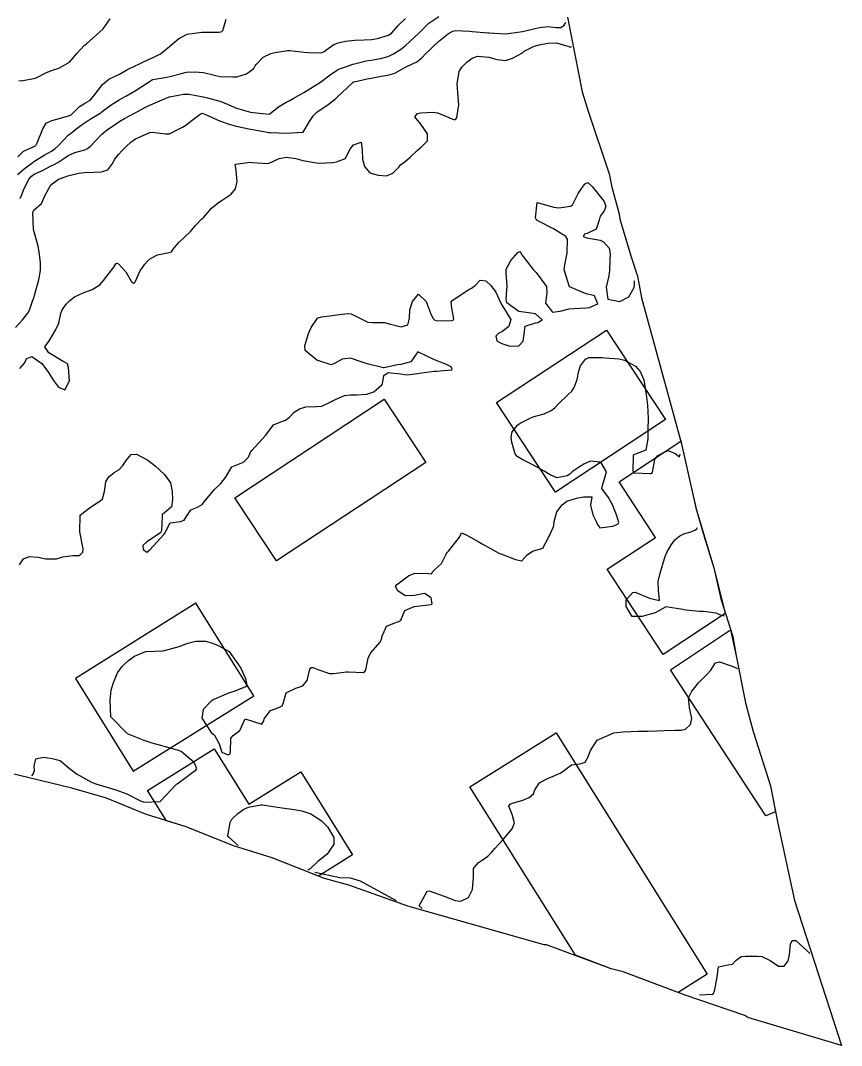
# Model space of a CAD drawing. Header units: metres. Extents: x 318500 to 325275, y 7408834 to 7428799.
# Drawn here: x 322379 to 322476.9, y 7417179.1 to 7417301.3 of the extents above; entities that cross this region are included whole.
import ezdxf

# ---------------------------------------------------------------- set-up
doc = ezdxf.new("R2010")
doc.units = ezdxf.units.M
doc.header["$MEASUREMENT"] = 0
for name, color, linetype in [('Area', 45, 'Continuous'), ('Curvas de Nivel 1m', 11, 'Continuous'), ('Curvas de Nivel 5m', 15, 'Continuous'), ('Edificações', 30, 'Continuous')]:
    doc.layers.add(name, color=color, linetype=linetype)

msp = doc.modelspace()

# ---------------------------------------------------------------- linework, layer by layer
at = {"layer": 'Area'}
msp.add_lwpolyline([(322444.19, 7417301.75), (322445.96, 7417292.85), (322446.7, 7417290.42), (322449.17, 7417283.06), (322449.49, 7417281.47), (322450.17, 7417279), (322450.32, 7417278.42), (322450.49, 7417277.54), (322451.77, 7417273.29), (322452.54, 7417270.87), (322453.04, 7417268.27), (322457.81, 7417250.88), (322459.2, 7417244.66), (322459.51, 7417243.24), (322460.59, 7417239.53), (322460.68, 7417239.17), (322461.63, 7417236.08), (322462.47, 7417232.38), (322463.9, 7417227.89), (322464.32, 7417225.61), (322465.42, 7417219.99), (322466.35, 7417216.56), (322468.39, 7417210.09), (322469.24, 7417205.81), (322470.95, 7417197.88), (322471.25, 7417196.43), (322476.87, 7417179.14), (322465.72, 7417182.46), (322465.33, 7417182.71), (322458.25, 7417185.15), (322450.84, 7417187.92), (322449.42, 7417188.29), (322441.71, 7417191.16), (322441.42, 7417191.13), (322425.15, 7417195.74), (322418.13, 7417198.27), (322415.22, 7417199.04), (322408.99, 7417201.52), (322404.35, 7417202.94), (322398.72, 7417205.22), (322393.87, 7417206.7), (322389.23, 7417208.62), (322385.07, 7417209.83), (322375.03, 7417212.23)], dxfattribs=at)
at = {"layer": 'Curvas de Nivel 1m', "flags": 128}
for points, elevation in [([(322378.94, 7417280.1), (322379.1, 7417280.46), (322379.41, 7417281.29), (322379.99, 7417282.46), (322380.27, 7417282.79), (322380.61, 7417283), (322381.59, 7417283.46), (322382.62, 7417284), (322382.9, 7417284.15), (322383.4, 7417284.41), (322384.15, 7417284.89), (322384.64, 7417285.24), (322385.43, 7417285.6), (322386.65, 7417285.93), (322386.96, 7417286.06), (322387.3, 7417286.36), (322388.67, 7417287.77), (322389.34, 7417288.33), (322390.13, 7417288.87), (322390.69, 7417289.24), (322391.35, 7417289.65), (322392.57, 7417290.29), (322392.66, 7417290.34), (322392.71, 7417290.37), (322393.97, 7417291.03), (322394.73, 7417291.4), (322395.32, 7417291.66), (322396.69, 7417292.23), (322396.74, 7417292.25), (322398.42, 7417292.54), (322398.74, 7417292.57), (322399.07, 7417292.54), (322400.74, 7417292.25), (322400.8, 7417292.24), (322401.09, 7417292.17), (322402.73, 7417291.74), (322403.44, 7417291.43), (322404.72, 7417290.87), (322406.4, 7417290.42), (322406.71, 7417290.37), (322408.61, 7417290.17), (322408.71, 7417290.2), (322409.72, 7417291.06), (322410.73, 7417291.63), (322411.01, 7417291.78), (322411.47, 7417292.04), (322412.75, 7417292.76), (322414.76, 7417293.99), (322415.9, 7417294.85), (322416.78, 7417295.44), (322417.13, 7417295.62), (322418.08, 7417295.95), (322418.61, 7417296.13), (322418.79, 7417296.18), (322420.2, 7417296.51), (322420.8, 7417296.61), (322421.89, 7417296.82), (322422.81, 7417297.06), (322423.38, 7417297.31), (322424.27, 7417297.87), (322424.82, 7417298.31), (322426.48, 7417299.84), (322426.66, 7417300.01), (322426.85, 7417300.21), (322427.68, 7417301), (322428.87, 7417301.81)], 769), ([(322378.61, 7417282.99), (322379.41, 7417283.67), (322380.47, 7417284.45), (322380.56, 7417284.52), (322380.63, 7417284.57), (322381.8, 7417285.27), (322382.65, 7417285.75), (322383.05, 7417286.02), (322383.45, 7417286.41), (322384.67, 7417287.67), (322385.07, 7417287.99), (322385.58, 7417288.38), (322386.21, 7417288.85), (322386.69, 7417289.18), (322387.41, 7417289.65), (322388.53, 7417290.34), (322388.64, 7417290.42), (322388.71, 7417290.48), (322389.77, 7417291.28), (322390.73, 7417291.87), (322391.02, 7417292.02), (322391.52, 7417292.3), (322392.28, 7417292.76), (322392.75, 7417293.05), (322394.66, 7417294.26), (322394.73, 7417294.29), (322394.76, 7417294.31), (322396.41, 7417294.59), (322396.77, 7417294.66), (322398.01, 7417294.98), (322398.77, 7417295.17), (322399.74, 7417295.23), (322400.77, 7417295.15), (322402.1, 7417294.83), (322402.77, 7417294.68), (322404.29, 7417294.62), (322404.77, 7417294.64), (322405.93, 7417294.96), (322406.78, 7417295.6), (322406.97, 7417295.92), (322407.08, 7417296.1), (322407.92, 7417296.97), (322408.81, 7417297.41), (322409.34, 7417297.53), (322410.82, 7417297.77), (322411.1, 7417297.77), (322412.81, 7417297.58), (322413.28, 7417297.54), (322414.81, 7417297.5), (322415.18, 7417297.63), (322415.65, 7417297.98), (322416.34, 7417298.46), (322416.83, 7417298.66), (322417.74, 7417298.87), (322418.83, 7417299.01), (322419.94, 7417299.03), (322420.83, 7417299.06), (322421.55, 7417299.18), (322422.84, 7417299.59), (322423.25, 7417299.88), (322424, 7417300.73), (322424.87, 7417301.59)], 768), ([(322378.64, 7417285.08), (322379.34, 7417285.76), (322380.66, 7417286.35), (322380.73, 7417286.38), (322380.8, 7417286.45), (322380.96, 7417286.75), (322381.64, 7417288.44), (322382.03, 7417289.09), (322382.7, 7417289.42), (322383.47, 7417289.63), (322384.7, 7417289.96), (322384.99, 7417290.1), (322385.29, 7417290.38), (322386.01, 7417291.09), (322386.73, 7417291.51), (322387.26, 7417291.83), (322387.73, 7417292.36), (322388.75, 7417293.7), (322389.49, 7417294.33), (322390.34, 7417294.74), (322390.77, 7417294.95), (322391.63, 7417295.44), (322392.79, 7417296.01), (322392.98, 7417296.1), (322393.4, 7417296.28), (322394.32, 7417296.74), (322394.8, 7417296.94), (322395.68, 7417297.37), (322396.72, 7417298.23), (322396.82, 7417298.33), (322397.84, 7417299.21), (322398.83, 7417299.71), (322400.59, 7417299.94), (322400.84, 7417299.94), (322402.62, 7417299.94), (322402.84, 7417299.97), (322402.97, 7417300.02), (322403.08, 7417300.15), (322403.51, 7417301.49)], 767), ([(322378.76, 7417294.19), (322379.06, 7417294.16), (322380.76, 7417294.45), (322382.07, 7417295.13), (322382.77, 7417295.42), (322383.55, 7417295.64), (322384.79, 7417296.39), (322385.72, 7417297.46), (322386.56, 7417298.37), (322386.72, 7417298.48), (322386.82, 7417298.55), (322388.84, 7417300.34), (322389.65, 7417301.53)], 766), ([(322378.9, 7417259.86), (322379.42, 7417260.45), (322379.73, 7417261.04), (322380.32, 7417261.29), (322381.53, 7417260.43), (322382.29, 7417259.36), (322382.91, 7417258.41), (322383.5, 7417257.63), (322384.27, 7417257.32), (322384.82, 7417258.38), (322384.71, 7417259.97), (322384.59, 7417260.39), (322384.31, 7417260.55), (322384.04, 7417260.67), (322382.33, 7417261.7), (322381.87, 7417262.42), (322382.06, 7417262.7), (322382.35, 7417263.05), (322383.15, 7417264.41), (322383.53, 7417265.24), (322383.79, 7417266.4), (322383.94, 7417266.85), (322384.41, 7417267.52), (322384.85, 7417267.94), (322385.41, 7417268.38), (322386.43, 7417268.87), (322387.53, 7417269.25), (322388.44, 7417269.84), (322388.88, 7417270.33), (322390.09, 7417271.94), (322390.33, 7417272.31), (322390.39, 7417272.39), (322390.47, 7417272.42), (322390.64, 7417272.31), (322391.52, 7417271.36), (322392.18, 7417270.28), (322392.28, 7417270.13), (322392.44, 7417270.04), (322392.62, 7417270.09), (322392.7, 7417270.28), (322393.24, 7417271.49), (322393.8, 7417272.27), (322394.11, 7417272.63), (322394.48, 7417272.96), (322395.32, 7417273.42), (322396.49, 7417273.62), (322396.96, 7417273.76), (322397.31, 7417274.22), (322397.83, 7417274.89), (322398.51, 7417275.49), (322399.25, 7417276.2), (322399.82, 7417276.91), (322400.54, 7417277.67), (322400.82, 7417277.9), (322401.06, 7417278.17), (322401.76, 7417278.96), (322402.57, 7417279.63), (322402.88, 7417279.84), (322403.37, 7417280.14), (322404.09, 7417280.63), (322404.59, 7417281.25), (322404.82, 7417282.13), (322404.63, 7417283.83), (322404.56, 7417284.13), (322404.57, 7417284.19), (322404.63, 7417284.22), (322406.31, 7417284.43), (322406.63, 7417284.41), (322408.42, 7417284.29), (322408.63, 7417284.33), (322409.81, 7417284.89), (322410.64, 7417285.05), (322411.8, 7417284.87), (322412.64, 7417284.66), (322414.27, 7417284.36), (322414.63, 7417284.32), (322416.2, 7417284.41), (322416.64, 7417284.48), (322417.72, 7417284.88), (322418.25, 7417285.95), (322418.67, 7417286.52), (322419.59, 7417286.85), (322419.7, 7417285.92), (322419.75, 7417284.82), (322420, 7417283.92), (322420.62, 7417283.19), (322421.62, 7417282.89), (322422.61, 7417282.83), (322423.38, 7417283.12), (322424.08, 7417283.87), (322424.34, 7417284.16), (322424.64, 7417284.37), (322425.44, 7417285.06), (322426.28, 7417285.84), (322426.66, 7417286.15), (322427.49, 7417287), (322427.5, 7417287.82), (322426.7, 7417288.98), (322425.99, 7417289.84), (322426.3, 7417290.25), (322426.72, 7417290.31), (322428.11, 7417290.42), (322428.72, 7417290.33), (322430.03, 7417289.79), (322430.71, 7417289.51), (322430.89, 7417289.59), (322430.99, 7417289.78), (322431.24, 7417291.27), (322431.21, 7417291.77), (322431.15, 7417292.18), (322431.06, 7417293.78), (322431.29, 7417295.26), (322431.58, 7417295.77), (322432.19, 7417296.37), (322432.81, 7417296.86), (322433.47, 7417297.08), (322434.81, 7417296.98), (322435.82, 7417296.7), (322436.8, 7417296.57), (322437.65, 7417296.85), (322438.82, 7417297.5), (322438.91, 7417297.58), (322439.02, 7417297.67), (322440.21, 7417298.27), (322440.83, 7417298.45), (322441.85, 7417298.65), (322442.83, 7417298.69), (322444.11, 7417298.32), (322444.54, 7417298.17), (322444.62, 7417298.21), (322444.66, 7417298.27)], 771), ([(322378.83, 7417236.46), (322379.31, 7417237.14), (322380.01, 7417237.44), (322381.06, 7417237.37), (322382, 7417237.16), (322383.24, 7417237.16), (322384, 7417237.38), (322385.19, 7417237.55), (322386.01, 7417237.57), (322386.4, 7417237.97), (322386.45, 7417238.36), (322386.04, 7417240.36), (322386.07, 7417242.36), (322387.21, 7417243.22), (322388.09, 7417243.83), (322388.41, 7417244.02), (322388.75, 7417244.33), (322388.98, 7417245.2), (322389.15, 7417246.32), (322389.5, 7417246.95), (322390.14, 7417247.44), (322390.69, 7417247.75), (322391.18, 7417248.29), (322391.57, 7417248.88), (322392.17, 7417249.61), (322392.79, 7417249.65), (322394.16, 7417248.91), (322395.03, 7417248.25), (322396.14, 7417247.23), (322396.86, 7417246.22), (322397.07, 7417245.17), (322397.08, 7417244.22), (322396.96, 7417243.34), (322396.08, 7417242.61), (322395.86, 7417242.45), (322395.85, 7417242.23), (322395.8, 7417240.48), (322395.67, 7417240.24), (322394.03, 7417239.17), (322393.54, 7417238.75), (322393.61, 7417238.26), (322394.02, 7417237.95), (322394.39, 7417238.25), (322396.04, 7417240.05), (322396.17, 7417240.23), (322396.82, 7417241.46), (322398.06, 7417241.62), (322398.5, 7417241.76), (322398.76, 7417242.19), (322399.27, 7417243), (322400.09, 7417243.33), (322400.63, 7417243.63), (322401.04, 7417244.17), (322402.11, 7417245.42), (322402.85, 7417246.14), (322403.4, 7417246.86), (322404.15, 7417248.12), (322405.56, 7417248.7), (322406.17, 7417249.26), (322406.41, 7417249.87), (322406.54, 7417250.09), (322408.2, 7417251.87), (322408.34, 7417252.07), (322409.13, 7417253.14), (322410.22, 7417253.56), (322410.57, 7417253.69), (322411.06, 7417254.03), (322411.6, 7417254.66), (322412.25, 7417255.06), (322412.98, 7417255.28), (322414.25, 7417255.32), (322414.89, 7417255.34), (322416.15, 7417255.96), (322416.26, 7417256.03), (322417.59, 7417256.62), (322418.27, 7417256.72), (322419.05, 7417256.71), (322420.27, 7417256.8), (322421.1, 7417257.07), (322422.05, 7417257.89), (322422.13, 7417258.04), (322422.3, 7417259.02), (322422.81, 7417259.38), (322424.3, 7417259.2), (322425.05, 7417259.09), (322426.3, 7417259.26), (322426.78, 7417259.35), (322428.31, 7417259.52), (322428.57, 7417259.54), (322430.31, 7417259.68), (322430.39, 7417259.7), (322430.43, 7417259.78), (322430.31, 7417260.03), (322429.77, 7417260.34), (322428.33, 7417260.89), (322426.34, 7417261.83), (322425.51, 7417260.66), (322424.32, 7417260.33), (322423.92, 7417260.27), (322422.31, 7417259.94), (322422.26, 7417259.94), (322420.32, 7417260.39), (322419.58, 7417260.66), (322418.33, 7417261.08), (322417.31, 7417260.97), (322416.32, 7417260.4), (322416.01, 7417260.27), (322414.32, 7417260.83), (322412.93, 7417262.01), (322412.89, 7417262.56), (322413.31, 7417264.01), (322413.64, 7417264.74), (322414.39, 7417265.85), (322414.47, 7417265.9), (322414.88, 7417265.99), (322416.18, 7417266.18), (322416.39, 7417266.21), (322417.95, 7417266.39), (322418.4, 7417266.35), (322419.27, 7417265.93), (322420.38, 7417265.39), (322420.94, 7417265.35), (322422.38, 7417265.33), (322423.11, 7417265.15), (322424.37, 7417264.8), (322425.17, 7417265.06), (322425.35, 7417265.85), (322425.41, 7417266.84), (322425.72, 7417267.84), (322426.43, 7417268.73), (322427.36, 7417267.82), (322427.95, 7417266.26), (322428.17, 7417265.81), (322428.39, 7417265.61), (322428.64, 7417265.55), (322430.39, 7417265.58), (322430.56, 7417265.6), (322430.65, 7417265.78), (322430.41, 7417267.03), (322430.31, 7417267.78), (322430.42, 7417267.93), (322430.93, 7417268.28), (322432.44, 7417269.28), (322432.74, 7417269.44), (322433.2, 7417269.74), (322433.79, 7417270.39), (322434.45, 7417270.29), (322435.11, 7417269.72), (322435.66, 7417268.94), (322436.22, 7417267.7), (322436.41, 7417267.35), (322437.45, 7417265.68), (322437.22, 7417264.84), (322436.37, 7417264.24), (322436.02, 7417264.05), (322435.64, 7417263.71), (322435.78, 7417263.13), (322436.35, 7417262.85), (322437.2, 7417262.54), (322438.35, 7417262.52), (322438.91, 7417263.11), (322438.98, 7417263.66), (322439.15, 7417264.89), (322440.38, 7417265.29), (322440.68, 7417265.35), (322441.18, 7417265.64), (322440.4, 7417266.37), (322439.56, 7417266.5), (322438.4, 7417266.64), (322436.96, 7417267.69), (322436.87, 7417268.14), (322437, 7417269.69), (322436.88, 7417271.27), (322436.9, 7417271.69), (322437.45, 7417272.72), (322438.28, 7417273.67), (322438.5, 7417273.81), (322438.61, 7417273.67), (322438.77, 7417273.39), (322440.11, 7417271.65), (322440.46, 7417271.29), (322441.69, 7417269.63), (322441.74, 7417268.93), (322441.56, 7417267.63), (322442.4, 7417266.55), (322443.33, 7417266.68), (322444.41, 7417266.95), (322444.99, 7417267.01), (322446.41, 7417267.09), (322446.84, 7417267.13), (322447.8, 7417267.55), (322447.41, 7417268.53), (322446.43, 7417268.74), (322444.44, 7417269.59), (322443.8, 7417271.6), (322443.87, 7417272.21), (322444.17, 7417273.59), (322444.19, 7417275.27), (322443.98, 7417275.6), (322442.53, 7417276.49), (322440.83, 7417277.36), (322440.55, 7417277.54), (322440.45, 7417277.65), (322440.37, 7417277.83), (322440.58, 7417279.65), (322442.57, 7417279.08), (322443.18, 7417279), (322444.57, 7417279.2), (322444.81, 7417279.35), (322444.92, 7417279.59), (322445.47, 7417280.7), (322446.07, 7417281.58), (322446.3, 7417281.88), (322446.61, 7417282.03), (322447.14, 7417281.56), (322447.79, 7417280.75), (322448.58, 7417279.75), (322448.76, 7417279.16), (322448.57, 7417278.63), (322448.09, 7417278.01), (322447.96, 7417277.55), (322447.62, 7417276.47), (322446.53, 7417275.94), (322446.23, 7417275.87), (322446.06, 7417275.57), (322446.52, 7417275.43), (322448.1, 7417275.13), (322448.51, 7417274.95), (322449.16, 7417274.19), (322449.29, 7417273.53), (322449.26, 7417272.76), (322449.2, 7417271.53), (322449.11, 7417270.88), (322448.82, 7417269.53), (322449, 7417268.1), (322450.42, 7417267.84), (322451.52, 7417268.41), (322452.16, 7417269.49), (322452.2, 7417269.74), (322452.19, 7417270.01), (322452.18, 7417270.29)], 772), ([(322380.31, 7417211.27), (322380.46, 7417211.5), (322380.64, 7417211.94), (322380.59, 7417212.43), (322380.79, 7417213.32), (322381.69, 7417213.53), (322382.75, 7417213.34), (322383.68, 7417213.11), (322384.57, 7417212.38), (322385.66, 7417211.53), (322387.44, 7417210.55), (322387.64, 7417210.45), (322387.95, 7417210.34), (322390.33, 7417209.61), (322391.63, 7417209.13), (322393.36, 7417208.26), (322393.75, 7417208.13), (322395.62, 7417208.23), (322397.48, 7417210.2), (322397.56, 7417210.28), (322397.64, 7417210.34), (322398.72, 7417211.13), (322399.66, 7417211.84), (322399.86, 7417211.98), (322399.98, 7417212.18), (322399.68, 7417212.86), (322398.13, 7417214.2), (322397.7, 7417214.35), (322396.24, 7417214.75), (322395.71, 7417214.9), (322394.66, 7417215.2), (322393.71, 7417215.51), (322391.72, 7417216.28), (322389.75, 7417218.31), (322389.64, 7417220.31), (322389.79, 7417221.49), (322390.02, 7417222.31), (322390.53, 7417223.58), (322391.05, 7417224.29), (322391.45, 7417224.67), (322391.84, 7417225.03), (322392.57, 7417225.55), (322393.86, 7417226.1), (322393.99, 7417226.13), (322395.86, 7417226.19), (322395.9, 7417226.19), (322396.14, 7417226.23), (322397.87, 7417226.71), (322398.94, 7417227.12), (322399.87, 7417227.35), (322401.04, 7417227.33), (322401.87, 7417227.12), (322402.53, 7417226.81), (322403.86, 7417226.12), (322405.25, 7417224.11), (322405.81, 7417222.91), (322405.97, 7417222.1), (322405.8, 7417221.88), (322404.51, 7417221.39), (322403.79, 7417221.14), (322402.01, 7417220.37), (322401.78, 7417220.24), (322401.66, 7417220.15), (322400.75, 7417219.18), (322400.6, 7417218.17), (322401.72, 7417216.47), (322402.09, 7417216.14), (322402.67, 7417215.1), (322402.97, 7417214.13), (322403.7, 7417213.81), (322403.92, 7417213.89), (322404.01, 7417214.12), (322404.06, 7417215.77), (322404.32, 7417216.11), (322405.13, 7417216.71), (322405.75, 7417218.1), (322407.74, 7417217.43), (322407.97, 7417217.84), (322408.03, 7417218.07), (322408.76, 7417219.06), (322409.77, 7417219.42), (322410.17, 7417219.64), (322410.32, 7417220.03), (322410.63, 7417221.2), (322411.8, 7417221.76), (322412.62, 7417222.01), (322413.14, 7417222.67), (322413.47, 7417224), (322413.63, 7417224.2), (322413.83, 7417224.2), (322414.43, 7417223.98), (322415.82, 7417223.47), (322416.3, 7417223.48), (322417.83, 7417223.7), (322418.07, 7417223.69), (322419.83, 7417223.6), (322420.02, 7417223.71), (322420.16, 7417223.91), (322420.43, 7417225.32), (322420.71, 7417225.9), (322421.87, 7417227.23), (322422.04, 7417227.72), (322422.07, 7417227.88), (322422.63, 7417229.14), (322423.91, 7417229.64), (322424.09, 7417229.68), (322424.31, 7417229.85), (322424.78, 7417231), (322425.93, 7417231.46), (322426.24, 7417231.52), (322427.94, 7417231.73), (322427.99, 7417231.74), (322428.06, 7417231.8), (322427.95, 7417232.5), (322427.15, 7417233.01), (322425.95, 7417232.77), (322424.85, 7417232.75), (322423.95, 7417233.33), (322423.67, 7417233.86), (322423.79, 7417234.04), (322423.96, 7417234.16), (322425.25, 7417235.12), (322425.98, 7417235.46), (322427.61, 7417235.43), (322427.98, 7417235.38), (322428.14, 7417235.65), (322428.28, 7417235.8), (322429.17, 7417236.62), (322429.77, 7417237.78), (322429.87, 7417237.94), (322430.02, 7417238.07), (322431.32, 7417239.76), (322431.56, 7417240.24), (322432.04, 7417240.06), (322432.62, 7417239.74), (322433.55, 7417239.24), (322434.03, 7417238.96), (322435.72, 7417238), (322436.02, 7417237.85), (322436.12, 7417237.8), (322436.35, 7417237.7), (322438.01, 7417237.08), (322438.74, 7417236.93), (322439.4, 7417237.65), (322440.02, 7417238.08), (322441.24, 7417238.42), (322441.89, 7417239.62), (322441.93, 7417239.74), (322442.04, 7417239.91), (322442.58, 7417241.1), (322442.6, 7417241.61), (322442.91, 7417242.78), (322443.58, 7417243.6), (322444.1, 7417244.04), (322445.29, 7417244.4), (322446.11, 7417244.54), (322447.09, 7417244.54), (322446.93, 7417243.56), (322447.23, 7417242.41), (322447.66, 7417241.55), (322447.77, 7417241.24), (322448.06, 7417240.85), (322449.6, 7417241.05), (322450.07, 7417241.25), (322450.24, 7417241.34), (322450.31, 7417241.51), (322450.08, 7417242.29), (322449.6, 7417243.52), (322449.08, 7417244.49), (322448.31, 7417245.54), (322448.35, 7417245.76), (322448.83, 7417247.53), (322448.17, 7417248.69), (322446.91, 7417248.82), (322446.16, 7417248.43), (322445.62, 7417248.12), (322444.8, 7417247.58), (322444.47, 7417247.26), (322444.14, 7417247.04), (322442.94, 7417246.8), (322442.14, 7417247.16), (322441.41, 7417247.63), (322440.16, 7417248.33), (322438.87, 7417248.96), (322438.18, 7417249.35), (322437.94, 7417249.67), (322437.56, 7417251.05), (322437.48, 7417251.68), (322437.58, 7417252.31), (322438.22, 7417253.11), (322438.55, 7417253.34), (322439.19, 7417253.66), (322439.89, 7417254), (322440.24, 7417254.13), (322441.43, 7417254.45), (322442.25, 7417254.83), (322442.68, 7417255.18), (322443.08, 7417255.61), (322444.27, 7417256.76), (322444.7, 7417257.16), (322444.99, 7417257.58), (322445.35, 7417258.53), (322445.56, 7417259.58), (322445.73, 7417260.16), (322446.33, 7417260.98), (322446.74, 7417261.16), (322448.33, 7417261.15), (322448.73, 7417261.14), (322450.33, 7417261), (322451, 7417260.83), (322452.32, 7417260.13), (322452.87, 7417259.48), (322453.29, 7417258.48), (322453.47, 7417257.47), (322453.56, 7417256.76), (322453.73, 7417255.47), (322453.8, 7417253.9), (322453.8, 7417253.47), (322453.78, 7417253.02), (322453.79, 7417251.47), (322453.55, 7417250.11), (322452.18, 7417249.58), (322452.11, 7417249.56), (322452.03, 7417249.49), (322451.97, 7417247.67), (322452.04, 7417247.49), (322452.15, 7417247.41), (322454, 7417247.32), (322454.15, 7417247.33), (322454.33, 7417247.46), (322454.63, 7417249), (322454.94, 7417249.45), (322455.74, 7417249.88), (322456.19, 7417250.08), (322457.03, 7417249.72), (322457.54, 7417249.33), (322457.63, 7417249.64)], 773), ([(322462.93, 7417230.34), (322462.35, 7417230.49), (322461.93, 7417230.68), (322460.41, 7417230.9), (322459.93, 7417230.88), (322458.29, 7417231.05), (322457.94, 7417231.11), (322455.94, 7417231.43), (322454.64, 7417230.74), (322453.93, 7417230.53), (322453.12, 7417230.27), (322451.92, 7417230.29), (322451.21, 7417231.49), (322451.18, 7417232.26), (322451.97, 7417233.16), (322452.25, 7417233.19), (322453.96, 7417232.46), (322455.18, 7417232.21), (322455.05, 7417233.44), (322455, 7417234.47), (322455.26, 7417235.44), (322455.76, 7417237.18), (322455.83, 7417237.43), (322456.03, 7417237.93), (322456.59, 7417238.88), (322456.98, 7417239.42), (322457.58, 7417239.89), (322458.06, 7417240.12), (322459.03, 7417240.43), (322459.45, 7417240.62), (322459.62, 7417240.74), (322459.69, 7417240.9)], 774), ([(322426.85, 7417195.46), (322426.49, 7417195.81), (322427.48, 7417197.52), (322427.7, 7417197.58), (322429.48, 7417196.95), (322430.81, 7417196.42), (322431.47, 7417196.33), (322432.41, 7417196.8), (322432.86, 7417197.73), (322433, 7417199.22), (322432.97, 7417199.73), (322432.99, 7417200.26), (322433.53, 7417200.91), (322434.01, 7417201.23), (322434.68, 7417201.71), (322435.12, 7417202.13), (322435.55, 7417202.64), (322436.06, 7417203.19), (322436.52, 7417203.69), (322437.58, 7417204.97), (322437.88, 7417205.67), (322437.6, 7417206.67), (322437.22, 7417207.68), (322437.36, 7417207.93), (322437.63, 7417208.05), (322438.88, 7417208.4), (322439.64, 7417208.71), (322440.13, 7417209.14), (322440.31, 7417209.63), (322440.85, 7417210.44), (322441.66, 7417210.88), (322443.31, 7417211.6), (322443.54, 7417211.72), (322443.67, 7417211.86), (322444.67, 7417212.59), (322445.69, 7417212.71), (322446.32, 7417212.92), (322446.67, 7417213.55), (322446.96, 7417214.3), (322447.73, 7417215.54), (322449.74, 7417216.4), (322450.8, 7417216.55), (322451.74, 7417216.57), (322452.61, 7417216.6), (322453.74, 7417216.61), (322454.94, 7417216.64), (322455.74, 7417216.68), (322457.06, 7417216.72), (322457.74, 7417216.72), (322458.28, 7417216.86), (322458.88, 7417217.39), (322459.01, 7417218.14), (322458.74, 7417219.39), (322458.62, 7417220.57), (322459.02, 7417221.39), (322459.39, 7417221.81), (322459.82, 7417222.36), (322460.83, 7417223.36), (322461.31, 7417223.89), (322461.85, 7417224.75), (322462.31, 7417224.88), (322463.85, 7417224.35), (322464.11, 7417224.24), (322464.49, 7417224.08)], 774), ([(322404.94, 7417202.97), (322403.76, 7417204.02), (322403.71, 7417204.12), (322403.97, 7417205.73), (322404.18, 7417206.11), (322404.9, 7417206.8), (322405.61, 7417207.32), (322406.15, 7417207.55), (322407.62, 7417207.84), (322407.84, 7417207.84), (322409.61, 7417207.54), (322410.18, 7417207.46), (322411.61, 7417207.26), (322412.5, 7417207.11), (322413.6, 7417206.76), (322414.83, 7417205.97), (322415.58, 7417205.19), (322416.32, 7417203.95), (322416.34, 7417203.16), (322415.54, 7417201.96), (322414.41, 7417201.09), (322413.51, 7417200.21), (322413.39, 7417200.11), (322413.32, 7417200.09), (322413.23, 7417200.09)], 774), ([(322414.05, 7417199.8), (322417.06, 7417199.16), (322418.3, 7417199.12), (322419.49, 7417198.76), (322421.05, 7417197.89), (322423.75, 7417196.42)], 774)]:
    msp.add_lwpolyline(points, dxfattribs=dict(at, elevation=elevation))
at = {"layer": 'Curvas de Nivel 5m', "flags": 128}
for points, elevation in [([(322378.36, 7417264.75), (322379.19, 7417265.65), (322379.84, 7417266.45), (322380.03, 7417266.81), (322380.41, 7417267.87), (322380.57, 7417268.29), (322380.61, 7417268.44), (322381.01, 7417269.86), (322381.17, 7417270.43), (322381.36, 7417271.53), (322381.34, 7417272.43), (322381.18, 7417273.74), (322381.07, 7417274.43), (322380.52, 7417276.44), (322380.44, 7417278.44), (322380.46, 7417278.53), (322380.55, 7417278.71), (322381.48, 7417279.52), (322381.85, 7417280.43), (322382.59, 7417281.75), (322383.49, 7417282.41), (322384.29, 7417282.71), (322384.61, 7417282.82), (322385.87, 7417283.12), (322386.61, 7417283.22), (322387.72, 7417283.25), (322388.61, 7417283.29), (322389.4, 7417283.54), (322389.97, 7417284.32), (322390.19, 7417284.76), (322390.65, 7417285.36), (322391.11, 7417285.85), (322391.55, 7417286.3), (322392.12, 7417286.84), (322392.67, 7417287.24), (322394.38, 7417287.97), (322394.68, 7417288.01), (322396.26, 7417287.82), (322396.68, 7417287.82), (322396.97, 7417287.93), (322397.48, 7417288.22), (322398.27, 7417288.63), (322398.69, 7417288.87), (322399.45, 7417289.45), (322400.4, 7417290.18), (322400.62, 7417290.28), (322400.71, 7417290.27), (322400.93, 7417290.18), (322402.7, 7417289.37), (322403.85, 7417288.98), (322404.69, 7417288.76), (322406.4, 7417288.39), (322406.68, 7417288.34), (322408.17, 7417288.08), (322408.6, 7417287.99), (322408.68, 7417287.99), (322408.77, 7417287.98), (322410.68, 7417287.9), (322412.68, 7417288.02), (322413.42, 7417289.29), (322413.89, 7417290), (322414.32, 7417290.39), (322414.72, 7417290.67), (322415.49, 7417291.22), (322416.48, 7417291.97), (322416.63, 7417292.09), (322416.74, 7417292.18), (322418.59, 7417293.94), (322418.69, 7417294.01), (322418.76, 7417294.04), (322420.29, 7417294.39), (322420.77, 7417294.48), (322421.98, 7417294.69), (322422.77, 7417294.83), (322423.59, 7417295.07), (322424.79, 7417295.75), (322424.86, 7417295.79), (322425.03, 7417295.86), (322426.22, 7417296.42), (322426.81, 7417296.87), (322427.27, 7417297.37), (322427.75, 7417297.82), (322428.3, 7417298.34), (322428.83, 7417298.85), (322429.99, 7417299.79), (322430.54, 7417300.08), (322430.85, 7417300.15), (322432.53, 7417300.07), (322432.84, 7417300.04), (322434.7, 7417299.87), (322434.84, 7417299.85), (322436.79, 7417299.75), (322436.84, 7417299.75), (322438.54, 7417299.98), (322438.85, 7417300.03), (322440.17, 7417300.34), (322440.85, 7417300.49), (322441.87, 7417300.62), (322442.85, 7417300.52), (322443.42, 7417300.49), (322443.8, 7417300.78), (322443.99, 7417301.11)], 770), ([(322459.93, 7417185.17), (322461.5, 7417185.26), (322461.62, 7417185.35), (322461.78, 7417185.79), (322462.06, 7417187.34), (322462.19, 7417188.52), (322463.37, 7417188.76), (322463.86, 7417188.82), (322464.32, 7417189.31), (322464.92, 7417189.77), (322465.39, 7417189.8), (322466.87, 7417189.79), (322467.39, 7417189.74), (322468.35, 7417189.26), (322469.37, 7417188.61), (322470.02, 7417188.58), (322470.53, 7417189.23), (322470.69, 7417189.93), (322470.78, 7417191.23), (322470.98, 7417191.66), (322471.41, 7417191.67), (322472.79, 7417190.41), (322473.08, 7417190.12)], 775)]:
    msp.add_lwpolyline(points, dxfattribs=dict(at, elevation=elevation))
at = {"layer": 'Edificações'}
for points in [[(322448.85, 7417264.43), (322455.88, 7417253.77), (322442.76, 7417245.12), (322435.73, 7417255.78)], [(322422.33, 7417256.19), (322427.31, 7417248.64), (322409.51, 7417236.91), (322404.53, 7417244.45)], [(322385.51, 7417222.89), (322392.41, 7417211.85), (322406.78, 7417220.84), (322399.88, 7417231.88)], [(322463.64, 7417228.7), (322464.32, 7417225.61), (322465.42, 7417219.99), (322466.35, 7417216.56), (322468.39, 7417210.09), (322469, 7417206.99), (322467.84, 7417206.53), (322456.49, 7417223.92)], [(322442.84, 7417216.42), (322460.85, 7417187.63), (322457.39, 7417185.47), (322450.84, 7417187.92), (322449.42, 7417188.29), (322445.14, 7417189.89), (322432.56, 7417209.99)]]:
    msp.add_lwpolyline(points, close=True, dxfattribs=at)
for points in [[(322459.59, 7417242.95), (322461.63, 7417236.08), (322463.02, 7417230.65), (322455.62, 7417225.77), (322448.93, 7417235.92), (322454.7, 7417239.72), (322450.34, 7417246.32), (322457.73, 7417251.19), (322459.2, 7417244.66), (322459.59, 7417242.95)], [(322406.21, 7417207.9), (322412.39, 7417211.77), (322418.57, 7417201.89), (322414.49, 7417199.33), (322408.99, 7417201.52), (322404.35, 7417202.94), (322398.72, 7417205.22), (322396.39, 7417205.93), (322394.13, 7417209.54), (322402.07, 7417214.51), (322406.21, 7417207.9)]]:
    msp.add_lwpolyline(points, dxfattribs=at)

doc.saveas('drawing.dxf')
